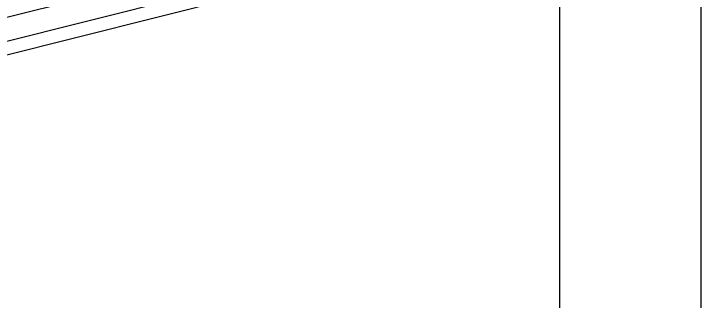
# Model space of a CAD drawing. Header units: millimetres. Extents: x 0 to 6709, y 0 to 2428.
# Drawn here: x 1336 to 1433.3, y 2013.8 to 2054.5 of the extents above; entities that cross this region are included whole.
import ezdxf

# ---------------------------------------------------------------- set-up
doc = ezdxf.new("R2010")
doc.units = ezdxf.units.MM

msp = doc.modelspace()

# ---------------------------------------------------------------- linework, layer by layer
at = {"color": 7, "linetype": 'Continuous'}
for p, q in [((1383.583, 2062.798), (1244.608, 2027.765)), ((1383.792, 2060.911), (1244.817, 2025.877)), ((1353.566, 2058.612), (1266.318, 2036.618))]:
    msp.add_line(p, q, dxfattribs=at)
for points in [[(1433.251, 1810.872), (1433.251, 2230.872), (839.251, 2230.872), (839.251, 1810.872)], [(859.251, 1830.872), (1413.251, 1830.872), (1413.251, 2210.872), (859.251, 2210.872)]]:
    msp.add_lwpolyline(points, close=True)

doc.saveas('drawing.dxf')
